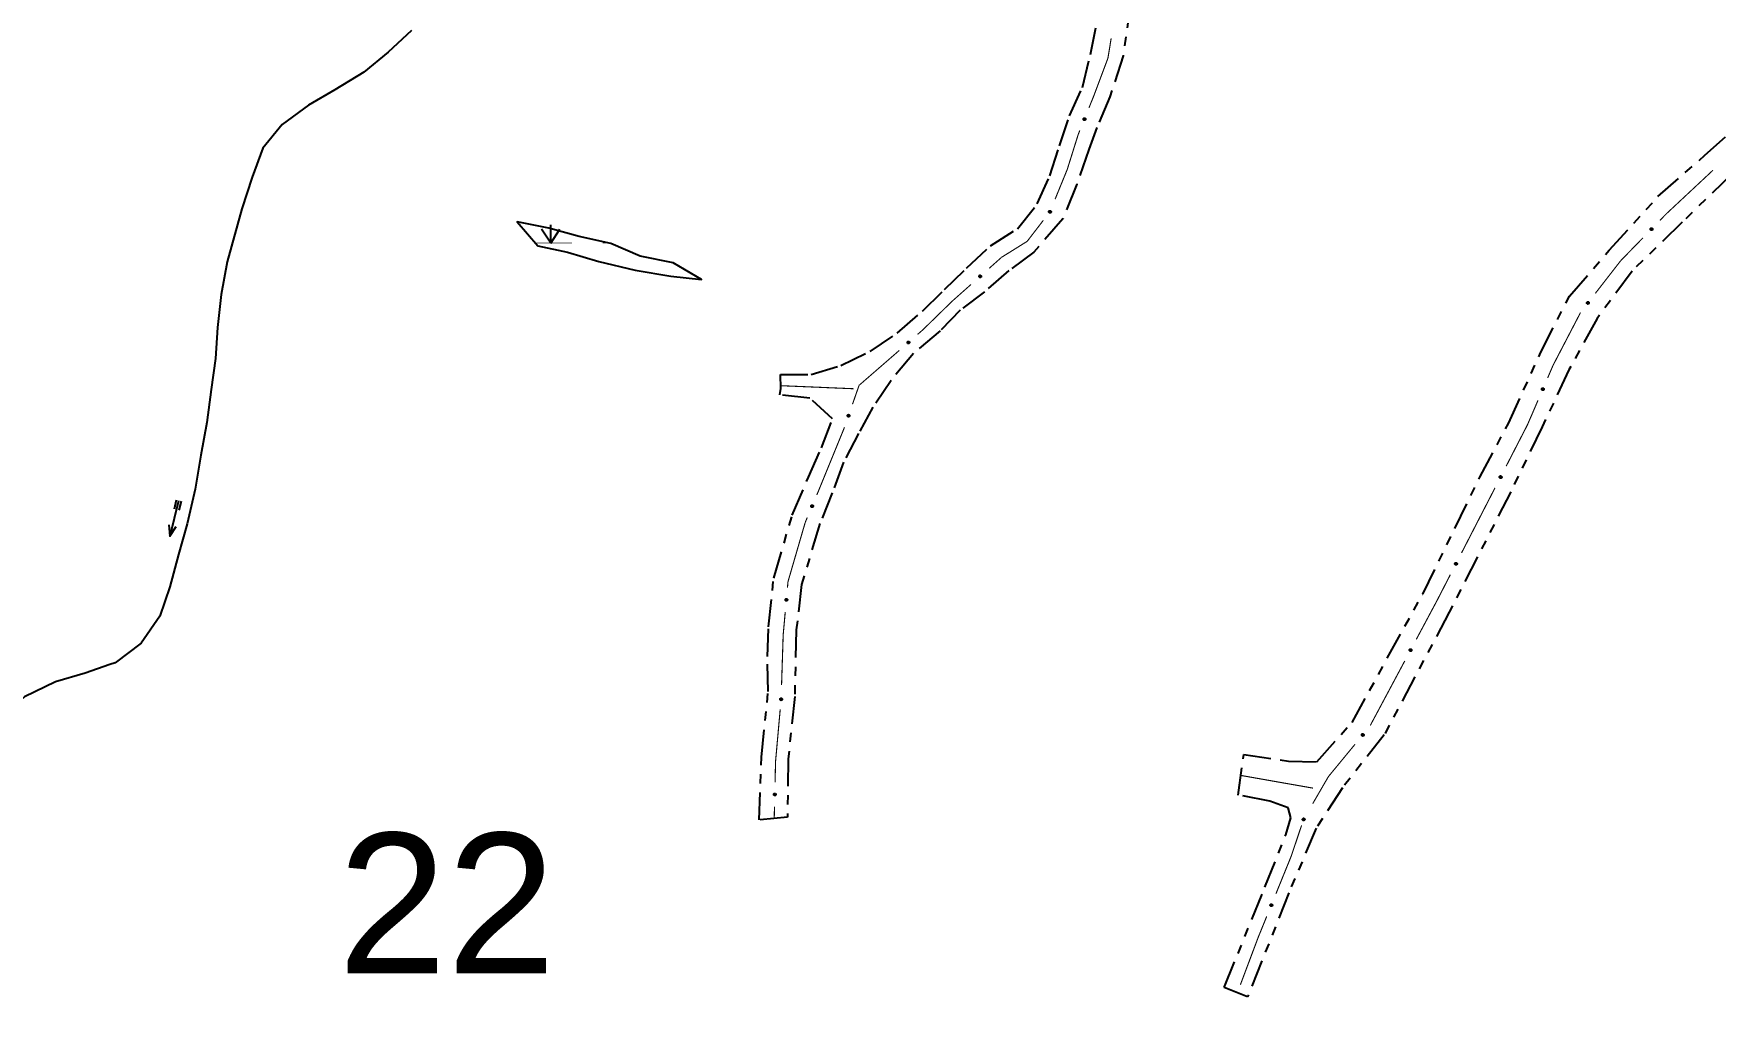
# Model space of a CAD drawing. Extents: x 200604 to 201918, y 4843538 to 4845237.
# Drawn here: x 201146.7 to 201422.5, y 4843926.8 to 4844087.3 of the extents above; entities that cross this region are included whole.
import ezdxf

# ---------------------------------------------------------------- set-up
doc = ezdxf.new("R2010")
doc.units = 0
doc.header["$LTSCALE"] = 1.5
doc.header["$MEASUREMENT"] = 0
doc.linetypes.add('TRACO_00', pattern=[10, -10])
doc.linetypes.add('TRACO_25', pattern=[8, 3, -1, 1, -1, 1, -1])
for name, color, linetype in [('HD-ALAGADO-BREJO', 170, 'CONTINUOUS'), ('HD-CURSO-PERENE', 170, 'CONTINUOUS'), ('HD-TXT-PERENE', 170, 'CONTINUOUS'), ('LM-TXT-LSB', 7, 'CONTINUOUS'), ('SV-EIXO-RUA-N-PAV', 6, 'CONTINUOUS'), ('SV-RUA-NAO-PAV', 7, 'CONTINUOUS')]:
    doc.layers.add(name, color=color, linetype=linetype)
doc.styles.add('SWIS', font='swissko.ttf')

# ---------------------------------------------------------------- blocks, each defined once
blk = doc.blocks.new('COD035', base_point=(201134.84, 4843972.56))
at = {"layer": 'HD-TXT-PERENE'}
for p, q in [((201134.84, 4843972.965731), (201136.34, 4843972.965731)), ((201134.84, 4843972.565731), (201140.84, 4843972.565731)), ((201134.84, 4843972.165731), (201136.34, 4843972.165731))]:
    blk.add_line(p, q, dxfattribs=at)
blk.add_lwpolyline([(201139.04, 4843971.965731), (201140.84, 4843972.565731), (201139.04, 4843973.165731)], dxfattribs=at)
blk = doc.blocks.new('*X6')
at = {"layer": 'HD-ALAGADO-BREJO'}
for points in [[(201231.533062, 4844052.970083), (201230.032772, 4844055.21989)], [(201231.533062, 4844052.970083), (201231.532675, 4844055.970083)], [(201231.533062, 4844052.970083), (201233.032772, 4844055.220277)]]:
    blk.add_lwpolyline(points, dxfattribs=at)
at = {"layer": 'HD-ALAGADO-BREJO', "const_width": 0.13}
for points in [[(201229.033062, 4844052.969761), (201230.033062, 4844052.96989)], [(201230.033062, 4844052.96989), (201235.033062, 4844052.970535)], [(201240.033062, 4844052.97118), (201241.033062, 4844052.971309)], [(201241.033062, 4844052.971309), (201241.118432, 4844052.969881)]]:
    blk.add_lwpolyline(points, dxfattribs=at)

msp = doc.modelspace()

# ---------------------------------------------------------------- linework, layer by layer
at = {"layer": 'HD-ALAGADO-BREJO', "linetype": 'TRACO_00'}
msp.add_polyline3d([(201236.22, 4844054.05, 3.68), (201231.2, 4844055.41, 3.68), (201226.05, 4844056.45, 3.68), (201229.41, 4844052.53, 3.69), (201234.31, 4844051.45, 3.69), (201239.42, 4844049.92, 3.69), (201245.38, 4844048.54, 3.69), (201251.24, 4844047.51, 3.69), (201256.27, 4844046.97, 3.69), (201251.6, 4844049.7, 3.69), (201246.18, 4844050.81, 3.7), (201241.39, 4844052.91, 3.7)], close=True, dxfattribs=at)
at = {"layer": 'HD-CURSO-PERENE', "linetype": 'Continuous'}
for points in [[(201208.68, 4844087.83, 3.53), (201204.9, 4844084.26, 3.25), (201200.87, 4844081.02, 3.05), (201196.12, 4844078.12, 2.89), (201191.82, 4844075.56, 2.81), (201187.51, 4844072.43, 2.7), (201184.32, 4844068.54, 2.68), (201182.55, 4844063.76, 2.67), (201180.9, 4844058.58, 2.62), (201178.48, 4844049.89, 2.49), (201177.47, 4844044.52, 2.49), (201176.9, 4844039.14, 2.47), (201176.54, 4844034.04, 2.47), (201175.85, 4844028.92, 2.46), (201175.15, 4844023.51, 2.41), (201174.15, 4844018.18, 2.41), (201173.2, 4844012.61, 2.39), (201171.9, 4844006.91, 2.39), (201170.51, 4844001.9, 2.39), (201169.07, 4843996.55, 2.37), (201167.45, 4843991.75, 2.37), (201164.39, 4843987.36, 2.38), (201160.12, 4843984.12, 2.38), (201159.23, 4843983.82, 2.38)], [(201159.23, 4843983.82, 2.38), (201155.16, 4843982.42, 2.38), (201150.34, 4843981.01, 2.38), (201145.24, 4843978.52, 2.38), (201141.14, 4843974.86, 2.38), (201136.71, 4843971.41, 2.39), (201132.8, 4843967.98, 2.39), (201129.55, 4843963.71, 2.39), (201126.19, 4843958.62, 2.39), (201123.65, 4843953.53, 2.34), (201121.08, 4843949.07, 2.37), (201116.64, 4843946.31, 2.37), (201112.34, 4843942.54, 2.37), (201108.76, 4843938.76, 2.37), (201104.38, 4843935.28, 2.35), (201099.56, 4843932.39, 2.35), (201094.74, 4843929.81, 2.33), (201090.09, 4843927.49, 2.33), (201084.04, 4843926.78, 2.34), (201079.03, 4843926.78, 2.35), (201073.37, 4843927.84, 2.32), (201067.73, 4843928.48, 2.31), (201062.36, 4843929.32, 2.32), (201054.41, 4843927.91, 2.38)]]:
    msp.add_polyline3d(points, dxfattribs=at)
at = {"layer": 'SV-EIXO-RUA-N-PAV', "const_width": 0.18}
for points in [[(201323.451614, 4844086.530013), (201322.965876, 4844083.569598)], [(201322.92, 4844083.29), (201320.914682, 4844077.936596)], [(201322.965876, 4844083.569598), (201322.92, 4844083.29)], [(201320.65, 4844077.23), (201319.810494, 4844075.147379)], [(201320.914682, 4844077.936596), (201320.65, 4844077.23)], [(201318.05, 4844070.78), (201316.466305, 4844065.731426)], [(201318.31502, 4844071.437452), (201318.05, 4844070.78)], [(201316.466305, 4844065.731426), (201316.24, 4844065.01)], [(201316.24, 4844065.01), (201314.252569, 4844060.157297)], [(201422.170495, 4844064.92455), (201414.862519, 4844058.098607)], [(201414.5, 4844057.76), (201413.451376, 4844056.681936)], [(201414.862519, 4844058.098607), (201414.5, 4844057.76)], [(201312.326355, 4844056.691841), (201309.886882, 4844053.52183)], [(201309.67, 4844053.24), (201305.727878, 4844050.784406)], [(201309.886882, 4844053.52183), (201309.67, 4844053.24)], [(201410.66237, 4844053.814629), (201407.176113, 4844050.230496)], [(201305.48, 4844050.63), (201303.455904, 4844048.831082)], [(201305.727878, 4844050.784406), (201305.48, 4844050.63)], [(201407.02, 4844050.07), (201402.861631, 4844044.719903)], [(201407.176113, 4844050.230496), (201407.02, 4844050.07)], [(201300.466063, 4844046.173856), (201297.476222, 4844043.51663)], [(201297.39, 4844043.44), (201293.177349, 4844039.331151)], [(201297.476222, 4844043.51663), (201297.39, 4844043.44)], [(201400.420079, 4844041.553242), (201396.267327, 4844033.568591)], [(201292.52, 4844038.69), (201291.705099, 4844037.978579)], [(201293.177349, 4844039.331151), (201292.52, 4844038.69)], [(201288.11, 4844034.84), (201282.652655, 4844030.101205)], [(201288.691831, 4844035.347948), (201288.11, 4844034.84)], [(201395.93, 4844032.92), (201395.033384, 4844030.835741)], [(201396.267327, 4844033.568591), (201395.93, 4844032.92)], [(201269.25, 4844029.57), (201281.239481, 4844029.067672)], [(201282.11, 4844029.63), (201281.028145, 4844026.53216)], [(201282.652655, 4844030.101205), (201282.11, 4844029.63)], [(201393.4527, 4844027.161311), (201391.872015, 4844023.486881)], [(201279.62, 4844022.5), (201275.556882, 4844012.570088)], [(201279.709339, 4844022.755819), (201279.62, 4844022.5)], [(201391.74, 4844023.18), (201388.232725, 4844016.363441)], [(201391.872015, 4844023.486881), (201391.74, 4844023.18)], [(201386.402666, 4844012.806633), (201380.912489, 4844002.136208)], [(201275.43, 4844012.26), (201275.17169, 4844011.647265)], [(201275.556882, 4844012.570088), (201275.43, 4844012.26)], [(201273.28, 4844007.16), (201270.450812, 4843997.432793)], [(201273.617847, 4844007.961404), (201273.28, 4844007.16)], [(201270.45, 4843997.43), (201270.360036, 4843996.436976)], [(201270.450812, 4843997.432793), (201270.45, 4843997.43)], [(201379.08243, 4843998.5794), (201377.252371, 4843995.022592)], [(201376.86, 4843994.26), (201373.494105, 4843987.960442)], [(201377.252371, 4843995.022592), (201376.86, 4843994.26)], [(201269.999128, 4843992.453291), (201269.728448, 4843989.465527)], [(201269.66, 4843988.71), (201269.395291, 4843980.472873)], [(201269.728448, 4843989.465527), (201269.66, 4843988.71)], [(201371.609079, 4843984.432457), (201365.954003, 4843973.848502)], [(201269.172707, 4843976.480647), (201268.461113, 4843968.512357)], [(201268.461113, 4843968.512357), (201268.41, 4843967.94)], [(201363.437501, 4843970.743082), (201359.624044, 4843966.110853)], [(201268.41, 4843967.94), (201268.329512, 4843964.515581)], [(201359.624044, 4843966.110853), (201359.08, 4843965.45)], [(201344.74, 4843965.64), (201356.557947, 4843963.557661)], [(201359.08, 4843965.45), (201356.499914, 4843960.999827)], [(201268.23552, 4843960.516685), (201268.212023, 4843959.516962)], [(201268.212023, 4843959.516962), (201268.19, 4843958.58)], [(201354.681546, 4843957.454298), (201353.086339, 4843952.715594)], [(201352.97, 4843952.37), (201350.470014, 4843946.223625)], [(201353.086339, 4843952.715594), (201352.97, 4843952.37)], [(201348.962942, 4843942.518394), (201347.832639, 4843939.739471)], [(201347.54, 4843939.02), (201344.649807, 4843931.321344)], [(201347.832639, 4843939.739471), (201347.54, 4843939.02)]]:
    msp.add_lwpolyline(points, dxfattribs=at)
at = {"layer": 'SV-EIXO-RUA-N-PAV'}
for points in [[(201319.218572, 4844073.384521), (201319.238354, 4844073.339792), (201319.246208, 4844073.297304), (201319.24256, 4844073.259981), (201319.230736, 4844073.227841), (201319.214937, 4844073.196322), (201319.191997, 4844073.168059), (201319.159587, 4844073.14233), (201319.114857, 4844073.122172), (201319.070803, 4844073.116986), (201319.034021, 4844073.118605), (201318.999797, 4844073.129004), (201318.969436, 4844073.144866), (201318.940866, 4844073.169666), (201318.915113, 4844073.202764), (201318.895931, 4844073.248233), (201318.888516, 4844073.28994), (201318.892993, 4844073.325947), (201318.903665, 4844073.360287), (201318.920181, 4844073.392272), (201318.94286, 4844073.419886), (201318.976231, 4844073.445755), (201319.02136, 4844073.464093), (201319.062873, 4844073.471963), (201319.098934, 4844073.467993), (201319.132505, 4844073.456725), (201319.164311, 4844073.441262), (201319.193682, 4844073.419385), (201319.218572, 4844073.384521)], [(201313.584865, 4844058.146733), (201313.591868, 4844058.098328), (201313.587988, 4844058.055295), (201313.574422, 4844058.020334), (201313.554378, 4844057.992567), (201313.530673, 4844057.966468), (201313.500968, 4844057.945429), (201313.462826, 4844057.92938), (201313.414319, 4844057.922015), (201313.370497, 4844057.928887), (201313.335511, 4844057.940353), (201313.305353, 4844057.959586), (201313.280385, 4844057.983039), (201313.259551, 4844058.014618), (201313.243665, 4844058.05343), (201313.237439, 4844058.102385), (201313.241532, 4844058.144547), (201313.255542, 4844058.178018), (201313.275069, 4844058.208215), (201313.29959, 4844058.234569), (201313.328868, 4844058.255053), (201313.367974, 4844058.270978), (201313.416374, 4844058.276483), (201313.458473, 4844058.272881), (201313.492132, 4844058.259344), (201313.521427, 4844058.23945), (201313.547893, 4844058.215992), (201313.570285, 4844058.187012), (201313.584865, 4844058.146733)], [(201412.235963, 4844055.274522), (201412.237333, 4844055.225633), (201412.228513, 4844055.183335), (201412.211002, 4844055.150174), (201412.187888, 4844055.124905), (201412.16133, 4844055.101717), (201412.129395, 4844055.084246), (201412.089656, 4844055.072706), (201412.040623, 4844055.070988), (201411.997887, 4844055.082871), (201411.964457, 4844055.098298), (201411.93672, 4844055.120883), (201411.914626, 4844055.147061), (201411.897576, 4844055.180833), (201411.886275, 4844055.221219), (201411.88574, 4844055.270565), (201411.894671, 4844055.311974), (201411.91245, 4844055.343604), (201411.935332, 4844055.371345), (201411.96273, 4844055.394694), (201411.994177, 4844055.411663), (201412.034859, 4844055.422968), (201412.083571, 4844055.42285), (201412.124973, 4844055.414414), (201412.156845, 4844055.397084), (201412.183649, 4844055.373941), (201412.20723, 4844055.347586), (201412.226129, 4844055.316216), (201412.235963, 4844055.274522)], [(201302.141506, 4844047.515636), (201302.139323, 4844047.466776), (201302.127455, 4844047.42523), (201302.107583, 4844047.393428), (201302.082695, 4844047.369904), (201302.054523, 4844047.348705), (201302.021404, 4844047.333599), (201301.980932, 4844047.324976), (201301.931903, 4844047.326822), (201301.890143, 4844047.341777), (201301.857922, 4844047.359591), (201301.831898, 4844047.384131), (201301.811763, 4844047.411844), (201301.79721, 4844047.446764), (201301.788871, 4844047.487864), (201301.791921, 4844047.537119), (201301.803835, 4844047.57777), (201301.823864, 4844047.608026), (201301.8487, 4844047.634032), (201301.877721, 4844047.655329), (201301.910316, 4844047.66997), (201301.951713, 4844047.678292), (201302.000287, 4844047.674637), (201302.040967, 4844047.663217), (201302.071496, 4844047.643618), (201302.096549, 4844047.618591), (201302.118155, 4844047.590593), (201302.134726, 4844047.557933), (201302.141506, 4844047.515636)], [(201401.809357, 4844043.186685), (201401.816126, 4844043.138247), (201401.812039, 4844043.095233), (201401.798304, 4844043.060339), (201401.778127, 4844043.032668), (201401.754296, 4844043.006684), (201401.72449, 4844042.985788), (201401.686271, 4844042.969924), (201401.637729, 4844042.962792), (201401.593941, 4844042.969875), (201401.55901, 4844042.98151), (201401.528945, 4844043.000888), (201401.504091, 4844043.024462), (201401.483409, 4844043.05614), (201401.46771, 4844043.095028), (201401.461721, 4844043.144013), (201401.466017, 4844043.186155), (201401.480188, 4844043.219558), (201401.499861, 4844043.24966), (201401.524508, 4844043.275895), (201401.553884, 4844043.296239), (201401.593067, 4844043.311975), (201401.641493, 4844043.317246), (201401.683574, 4844043.313441), (201401.717167, 4844043.299743), (201401.746366, 4844043.279707), (201401.772718, 4844043.256122), (201401.794971, 4844043.227035), (201401.809357, 4844043.186685)], [(201290.379098, 4844036.67483), (201290.376481, 4844036.625992), (201290.364246, 4844036.584553), (201290.344093, 4844036.552928), (201290.318997, 4844036.529625), (201290.290638, 4844036.508677), (201290.257387, 4844036.493865), (201290.21684, 4844036.4856), (201290.16783, 4844036.487881), (201290.126203, 4844036.503205), (201290.094141, 4844036.521304), (201290.068336, 4844036.546073), (201290.048448, 4844036.573964), (201290.034204, 4844036.609012), (201290.02623, 4844036.650184), (201290.029716, 4844036.69941), (201290.04199, 4844036.739954), (201290.062286, 4844036.770031), (201290.087351, 4844036.795816), (201290.11656, 4844036.816856), (201290.149284, 4844036.831207), (201290.190752, 4844036.839161), (201290.239293, 4844036.835077), (201290.27987, 4844036.823297), (201290.310224, 4844036.803428), (201290.335054, 4844036.77818), (201290.356411, 4844036.749991), (201290.372692, 4844036.717186), (201290.379098, 4844036.67483)], [(201394.400941, 4844029.087012), (201394.419685, 4844029.041838), (201394.426557, 4844028.99918), (201394.422049, 4844028.961951), (201394.409486, 4844028.930092), (201394.392964, 4844028.898947), (201394.369377, 4844028.871221), (201394.336383, 4844028.846246), (201394.291199, 4844028.827125), (201394.247038, 4844028.822958), (201394.210303, 4844028.825425), (201394.176328, 4844028.836611), (201394.14634, 4844028.853169), (201394.11835, 4844028.878622), (201394.093368, 4844028.912306), (201394.075241, 4844028.958205), (201394.06879, 4844029.000072), (201394.074096, 4844029.035966), (201394.085559, 4844029.070051), (201394.102808, 4844029.101646), (201394.126118, 4844029.128729), (201394.160078, 4844029.153821), (201394.205617, 4844029.171113), (201394.247301, 4844029.178023), (201394.28326, 4844029.173222), (201394.316563, 4844029.161182), (201394.348003, 4844029.14499), (201394.376861, 4844029.122441), (201394.400941, 4844029.087012)], [(201280.520039, 4844024.743342), (201280.541909, 4844024.699596), (201280.551759, 4844024.657526), (201280.549876, 4844024.620072), (201280.539581, 4844024.58741), (201280.525286, 4844024.555181), (201280.503704, 4844024.525868), (201280.472545, 4844024.498639), (201280.428815, 4844024.476392), (201280.385055, 4844024.469134), (201280.348238, 4844024.469017), (201280.313561, 4844024.47779), (201280.282485, 4844024.492202), (201280.252777, 4844024.515626), (201280.225492, 4844024.547473), (201280.204186, 4844024.591986), (201280.194812, 4844024.633297), (201280.197586, 4844024.669475), (201280.206626, 4844024.704281), (201280.221615, 4844024.737009), (201280.242966, 4844024.765662), (201280.27508, 4844024.793076), (201280.319293, 4844024.813522), (201280.360389, 4844024.823342), (201280.396597, 4844024.821078), (201280.430663, 4844024.811406), (201280.463162, 4844024.797461), (201280.493532, 4844024.776993), (201280.520039, 4844024.743342)], [(201387.481315, 4844014.662434), (201387.496903, 4844014.616076), (201387.50082, 4844014.573047), (201387.493757, 4844014.536217), (201387.47903, 4844014.505299), (201387.460401, 4844014.475366), (201387.434961, 4844014.449331), (201387.400324, 4844014.426689), (201387.353931, 4844014.410726), (201387.309587, 4844014.40961), (201387.273109, 4844014.414602), (201387.239986, 4844014.428102), (201387.21121, 4844014.446687), (201387.18504, 4844014.474007), (201387.162438, 4844014.509332), (201387.147515, 4844014.556371), (201387.143964, 4844014.598583), (201387.151731, 4844014.634026), (201387.165514, 4844014.667241), (201387.184899, 4844014.697572), (201387.210019, 4844014.722985), (201387.245627, 4844014.745679), (201387.292249, 4844014.759792), (201387.33431, 4844014.763814), (201387.369853, 4844014.756547), (201387.402247, 4844014.742241), (201387.432498, 4844014.723922), (201387.459734, 4844014.699438), (201387.481315, 4844014.662434)], [(201274.552018, 4844009.893969), (201274.571091, 4844009.848933), (201274.578274, 4844009.806326), (201274.574037, 4844009.769066), (201274.561708, 4844009.737116), (201274.545413, 4844009.705851), (201274.522029, 4844009.677954), (201274.489218, 4844009.652739), (201274.444175, 4844009.633289), (201274.400045, 4844009.628799), (201274.363293, 4844009.630999), (201274.329238, 4844009.641937), (201274.29913, 4844009.658276), (201274.270955, 4844009.683524), (201274.245728, 4844009.717024), (201274.227266, 4844009.76279), (201274.22051, 4844009.804609), (201274.225555, 4844009.840541), (201274.236768, 4844009.874709), (201274.253787, 4844009.906429), (201274.276898, 4844009.933681), (201274.310674, 4844009.95902), (201274.356086, 4844009.976643), (201274.397718, 4844009.983858), (201274.433712, 4844009.979319), (201274.467102, 4844009.967522), (201274.498659, 4844009.95156), (201274.527681, 4844009.929221), (201274.552018, 4844009.893969)], [(201380.161079, 4844000.435202), (201380.176667, 4844000.388844), (201380.180584, 4844000.345814), (201380.173522, 4844000.308985), (201380.158795, 4844000.278067), (201380.140165, 4844000.248133), (201380.114725, 4844000.222098), (201380.080089, 4844000.199456), (201380.033695, 4844000.183493), (201379.989351, 4844000.182377), (201379.952874, 4844000.18737), (201379.91975, 4844000.20087), (201379.890975, 4844000.219454), (201379.864804, 4844000.246775), (201379.842202, 4844000.2821), (201379.827279, 4844000.329139), (201379.823728, 4844000.37135), (201379.831495, 4844000.406794), (201379.845278, 4844000.440008), (201379.864663, 4844000.47034), (201379.889783, 4844000.495753), (201379.925391, 4844000.518446), (201379.972014, 4844000.532559), (201380.014074, 4844000.536581), (201380.049618, 4844000.529315), (201380.082012, 4844000.515009), (201380.112262, 4844000.496689), (201380.139498, 4844000.472206), (201380.161079, 4844000.435202)], [(201270.302177, 4843994.578295), (201270.334029, 4843994.54118), (201270.353813, 4843994.502768), (201270.361094, 4843994.465981), (201270.359051, 4843994.431796), (201270.353022, 4843994.397059), (201270.339217, 4843994.363377), (201270.315614, 4843994.329388), (201270.278607, 4843994.297176), (201270.237925, 4843994.279494), (201270.202242, 4843994.270427), (201270.166473, 4843994.270504), (201270.132825, 4843994.276926), (201270.098313, 4843994.292424), (201270.064102, 4843994.316679), (201270.032611, 4843994.354675), (201270.013473, 4843994.392466), (201270.007365, 4843994.428233), (201270.007671, 4843994.464192), (201270.014251, 4843994.499583), (201270.027993, 4843994.532568), (201270.052477, 4843994.566969), (201270.090391, 4843994.597553), (201270.127865, 4843994.617071), (201270.163537, 4843994.62368), (201270.198932, 4843994.622582), (201270.233847, 4843994.616958), (201270.268283, 4843994.604491), (201270.302177, 4843994.578295)], [(201372.716393, 4843986.271299), (201372.73126, 4843986.224705), (201372.734509, 4843986.18162), (201372.726876, 4843986.144904), (201372.711671, 4843986.114219), (201372.692579, 4843986.084578), (201372.666738, 4843986.05894), (201372.631754, 4843986.036838), (201372.585119, 4843986.021597), (201372.540763, 4843986.02117), (201372.504367, 4843986.026727), (201372.471457, 4843986.04074), (201372.442973, 4843986.059769), (201372.41723, 4843986.087492), (201372.395178, 4843986.123163), (201372.380988, 4843986.170428), (201372.378092, 4843986.212689), (201372.386408, 4843986.248008), (201372.400704, 4843986.281005), (201372.420558, 4843986.311032), (201372.446069, 4843986.336052), (201372.482025, 4843986.35819), (201372.528861, 4843986.371578), (201372.570979, 4843986.374948), (201372.606405, 4843986.36713), (201372.638573, 4843986.352323), (201372.668535, 4843986.333537), (201372.695388, 4843986.308633), (201372.716393, 4843986.271299)], [(201269.442424, 4843978.263319), (201269.474323, 4843978.226245), (201269.494157, 4843978.187859), (201269.501485, 4843978.151081), (201269.499486, 4843978.116893), (201269.493502, 4843978.082148), (201269.47974, 4843978.048449), (201269.45618, 4843978.014429), (201269.419214, 4843977.98217), (201269.378556, 4843977.964436), (201269.342884, 4843977.955323), (201269.307115, 4843977.955354), (201269.273459, 4843977.961733), (201269.238926, 4843977.977186), (201269.204684, 4843978.001398), (201269.173146, 4843978.039354), (201269.153959, 4843978.07712), (201269.147805, 4843978.112879), (201269.148065, 4843978.148839), (201269.154599, 4843978.184238), (201269.168299, 4843978.21724), (201269.192739, 4843978.251673), (201269.230614, 4843978.282305), (201269.268063, 4843978.301872), (201269.303726, 4843978.308526), (201269.339122, 4843978.307473), (201269.374045, 4843978.301895), (201269.408496, 4843978.289471), (201269.442424, 4843978.263319)], [(201364.88496, 4843972.328121), (201364.890368, 4843972.279512), (201364.885077, 4843972.23663), (201364.87037, 4843972.202134), (201364.849424, 4843972.17504), (201364.824875, 4843972.149734), (201364.794494, 4843972.129682), (201364.755846, 4843972.114896), (201364.707123, 4843972.109128), (201364.66355, 4843972.117435), (201364.628959, 4843972.130045), (201364.599449, 4843972.150259), (201364.575266, 4843972.17452), (201364.555481, 4843972.206766), (201364.540878, 4843972.246079), (201364.536264, 4843972.295212), (201364.54174, 4843972.337217), (201364.556842, 4843972.370209), (201364.577351, 4843972.399748), (201364.602724, 4843972.425282), (201364.63266, 4843972.444794), (201364.672268, 4843972.459425), (201364.720823, 4843972.463337), (201364.76278, 4843972.458353), (201364.795976, 4843972.443719), (201364.824602, 4843972.422872), (201364.850283, 4843972.398558), (201364.871711, 4843972.368858), (201364.88496, 4843972.328121)], [(201268.395942, 4843962.657187), (201268.430202, 4843962.622283), (201268.452508, 4843962.585278), (201268.46223, 4843962.54906), (201268.462475, 4843962.514815), (201268.45878, 4843962.479752), (201268.447256, 4843962.445223), (201268.425976, 4843962.409733), (201268.391203, 4843962.375121), (201268.351794, 4843962.354761), (201268.316795, 4843962.343331), (201268.281101, 4843962.341019), (201268.2471, 4843962.345179), (201268.211629, 4843962.358336), (201268.175874, 4843962.380252), (201268.141916, 4843962.41606), (201268.120296, 4843962.452488), (201268.111813, 4843962.487767), (201268.109716, 4843962.523666), (201268.113917, 4843962.559417), (201268.125425, 4843962.593246), (201268.147556, 4843962.629206), (201268.183343, 4843962.662254), (201268.219429, 4843962.684233), (201268.25458, 4843962.693209), (201268.289969, 4843962.694478), (201268.325182, 4843962.6912), (201268.360373, 4843962.68106), (201268.395942, 4843962.657187)], [(201355.160168, 4843958.531052), (201355.182529, 4843958.487554), (201355.192853, 4843958.445598), (201355.191391, 4843958.408126), (201355.181466, 4843958.37535), (201355.167534, 4843958.342962), (201355.146285, 4843958.313407), (201355.115434, 4843958.285829), (201355.071957, 4843958.263091), (201355.028282, 4843958.25534), (201354.991468, 4843958.254807), (201354.956695, 4843958.26319), (201354.925459, 4843958.27725), (201354.895489, 4843958.300338), (201354.867846, 4843958.331876), (201354.84604, 4843958.376146), (201354.836202, 4843958.417348), (201354.838567, 4843958.453556), (201354.847215, 4843958.488461), (201354.861834, 4843958.521356), (201354.88286, 4843958.550247), (201354.914664, 4843958.578022), (201354.958644, 4843958.598965), (201354.999626, 4843958.609248), (201355.035857, 4843958.607391), (201355.07003, 4843958.598104), (201355.102684, 4843958.584526), (201355.133283, 4843958.564402), (201355.160168, 4843958.531052)], [(201349.872581, 4843944.462627), (201349.892222, 4843944.417836), (201349.899944, 4843944.375324), (201349.896179, 4843944.338013), (201349.884255, 4843944.30591), (201349.868357, 4843944.274441), (201349.845328, 4843944.246249), (201349.812838, 4843944.220622), (201349.768045, 4843944.200604), (201349.723976, 4843944.195555), (201349.687199, 4843944.19729), (201349.653008, 4843944.207796), (201349.622696, 4843944.223752), (201349.594204, 4843944.248641), (201349.568554, 4843944.28182), (201349.549515, 4843944.327349), (201349.54223, 4843944.369079), (201349.54682, 4843944.405072), (201349.5576, 4843944.439378), (201349.574215, 4843944.471311), (201349.59698, 4843944.498854), (201349.630433, 4843944.524619), (201349.675618, 4843944.542815), (201349.717156, 4843944.550556), (201349.753204, 4843944.546473), (201349.78674, 4843944.5351), (201349.818497, 4843944.519538), (201349.847799, 4843944.497569), (201349.872581, 4843944.462627)]]:
    msp.add_lwpolyline(points, close=True, dxfattribs=at)
for points in [[(201318.920181, 4844073.392272), (201318.888516, 4844073.28994)], [(201318.930487, 4844073.401816), (201318.894168, 4844073.27522)], [(201318.94286, 4844073.419886), (201318.895931, 4844073.248233)], [(201318.959693, 4844073.426823), (201318.907991, 4844073.232868)], [(201318.976231, 4844073.445755), (201318.915113, 4844073.202764)], [(201318.998779, 4844073.450791), (201318.928653, 4844073.18923)], [(201319.02136, 4844073.464093), (201318.940866, 4844073.169666)], [(201319.040376, 4844073.46639), (201318.955946, 4844073.162045)], [(201319.062873, 4844073.471963), (201318.969436, 4844073.144866)], [(201319.078892, 4844073.467047), (201318.98528, 4844073.139922)], [(201319.098934, 4844073.467993), (201318.999797, 4844073.129004)], [(201319.114348, 4844073.460111), (201319.015143, 4844073.126413)], [(201319.132505, 4844073.456725), (201319.034021, 4844073.118605)], [(201319.148008, 4844073.445071), (201319.055926, 4844073.121743)], [(201319.164311, 4844073.441262), (201319.070803, 4844073.116986)], [(201319.177097, 4844073.425989), (201319.094952, 4844073.123666)], [(201319.193682, 4844073.419385), (201319.114857, 4844073.122172)], [(201319.204145, 4844073.401846), (201319.136795, 4844073.136223)], [(201319.218572, 4844073.384521), (201319.159587, 4844073.14233)], [(201319.228357, 4844073.359719), (201319.178166, 4844073.162211)], [(201319.238354, 4844073.339792), (201319.191997, 4844073.168059)], [(201319.242936, 4844073.315591), (201319.205861, 4844073.19077)], [(201319.246208, 4844073.297304), (201319.214937, 4844073.196322)], [(201313.328868, 4844058.255053), (201313.237439, 4844058.102385)], [(201313.29959, 4844058.234569), (201313.241532, 4844058.144547)], [(201313.312086, 4844058.240984), (201313.243011, 4844058.128849)], [(201313.367974, 4844058.270978), (201313.243665, 4844058.05343)], [(201313.346948, 4844058.2572), (201313.244915, 4844058.084339)], [(201313.391045, 4844058.269754), (201313.253059, 4844058.036749)], [(201313.416374, 4844058.276483), (201313.259551, 4844058.014618)], [(201313.435306, 4844058.273573), (201313.272021, 4844058.003217)], [(201313.458473, 4844058.272881), (201313.280385, 4844057.983039)], [(201313.472576, 4844058.263831), (201313.294312, 4844057.97401)], [(201313.492132, 4844058.259344), (201313.305353, 4844057.959586)], [(201313.504853, 4844058.247602), (201313.319433, 4844057.952957)], [(201313.521427, 4844058.23945), (201313.335511, 4844057.940353)], [(201313.533219, 4844058.224051), (201313.357451, 4844057.937475)], [(201313.547893, 4844058.215992), (201313.370497, 4844057.928887)], [(201313.556092, 4844058.19784), (201313.395553, 4844057.928815)], [(201313.570285, 4844058.187012), (201313.414319, 4844057.922015)], [(201313.575637, 4844058.167303), (201313.439231, 4844057.929638)], [(201313.584865, 4844058.146733), (201313.462826, 4844057.92938)], [(201313.587608, 4844058.120211), (201313.486074, 4844057.943522)], [(201313.591868, 4844058.098328), (201313.500968, 4844057.945429)], [(201313.589762, 4844058.073787), (201313.520438, 4844057.963566)], [(201313.587988, 4844058.055295), (201313.530673, 4844057.966468)], [(201411.994177, 4844055.411663), (201411.88574, 4844055.270565)], [(201412.034859, 4844055.422968), (201411.886275, 4844055.221219)], [(201412.012384, 4844055.411709), (201411.891084, 4844055.251777)], [(201412.057635, 4844055.41909), (201411.893681, 4844055.203565)], [(201411.975883, 4844055.399624), (201411.894328, 4844055.29621)], [(201411.96273, 4844055.394694), (201411.894671, 4844055.311974)], [(201412.083571, 4844055.42285), (201411.897576, 4844055.180833)], [(201412.102041, 4844055.417775), (201411.908647, 4844055.168069)], [(201412.124973, 4844055.414414), (201411.914626, 4844055.147061)], [(201412.137938, 4844055.403797), (201411.927418, 4844055.136485)], [(201412.156845, 4844055.397084), (201411.93672, 4844055.120883)], [(201412.168126, 4844055.383951), (201411.949942, 4844055.112673)], [(201412.183649, 4844055.373941), (201411.964457, 4844055.098298)], [(201412.193584, 4844055.357285), (201411.985919, 4844055.092907)], [(201412.20723, 4844055.347586), (201411.997887, 4844055.082871)], [(201412.21328, 4844055.328609), (201412.022767, 4844055.079908)], [(201412.226129, 4844055.316216), (201412.040623, 4844055.070988)], [(201412.22917, 4844055.29602), (201412.066248, 4844055.075685)], [(201412.235963, 4844055.274522), (201412.089656, 4844055.072706)], [(201412.235627, 4844055.247862), (201412.11438, 4844055.084071)], [(201412.237333, 4844055.225633), (201412.129395, 4844055.084246)], [(201412.232409, 4844055.201499), (201412.150828, 4844055.100015)], [(201412.228513, 4844055.183335), (201412.16133, 4844055.101717)], [(201301.951713, 4844047.678292), (201301.788871, 4844047.487864)], [(201301.910316, 4844047.66997), (201301.791921, 4844047.537119)], [(201301.974146, 4844047.67277), (201301.794976, 4844047.469719)], [(201301.928479, 4844047.668694), (201301.795886, 4844047.517992)], [(201302.000287, 4844047.674637), (201301.79721, 4844047.446764)], [(201301.891197, 4844047.659292), (201301.802348, 4844047.562072)], [(201301.877721, 4844047.655329), (201301.803835, 4844047.57777)], [(201302.01834, 4844047.668234), (201301.807325, 4844047.43323)], [(201302.040967, 4844047.663217), (201301.811763, 4844047.411844)], [(201302.053127, 4844047.651687), (201301.823753, 4844047.400367)], [(201302.071496, 4844047.643618), (201301.831898, 4844047.384131)], [(201302.081794, 4844047.629701), (201301.844488, 4844047.374982)], [(201302.096549, 4844047.618591), (201301.857922, 4844047.359591)], [(201302.105249, 4844047.601257), (201301.878935, 4844047.352656)], [(201302.118155, 4844047.590593), (201301.890143, 4844047.341777)], [(201302.122811, 4844047.571226), (201301.914742, 4844047.337015)], [(201302.134726, 4844047.557933), (201301.931903, 4844047.326822)], [(201302.136293, 4844047.53757), (201301.957802, 4844047.329646)], [(201302.141506, 4844047.515636), (201301.980932, 4844047.324976)], [(201302.139236, 4844047.48907), (201302.006416, 4844047.334515)], [(201302.139323, 4844047.466776), (201302.021404, 4844047.333599)], [(201302.13266, 4844047.443064), (201302.043925, 4844047.347771)], [(201302.127455, 4844047.42523), (201302.054523, 4844047.348705)], [(201401.553884, 4844043.296239), (201401.461721, 4844043.144013)], [(201401.524508, 4844043.275895), (201401.466017, 4844043.186155)], [(201401.537035, 4844043.28225), (201401.46742, 4844043.17045)], [(201401.593067, 4844043.311975), (201401.46771, 4844043.095028)], [(201401.571975, 4844043.298299), (201401.46911, 4844043.125931)], [(201401.616132, 4844043.31064), (201401.477024, 4844043.078302)], [(201401.641493, 4844043.317246), (201401.483409, 4844043.05614)], [(201401.660411, 4844043.314245), (201401.495824, 4844043.044679)], [(201401.683574, 4844043.313441), (201401.504091, 4844043.024462)], [(201401.697633, 4844043.304324), (201401.517974, 4844043.015365)], [(201401.717167, 4844043.299743), (201401.528945, 4844043.000888)], [(201401.729832, 4844043.287939), (201401.542993, 4844042.994191)], [(201401.746366, 4844043.279707), (201401.55901, 4844042.98151)], [(201401.758083, 4844043.264252), (201401.580936, 4844042.978526)], [(201401.772718, 4844043.256122), (201401.593941, 4844042.969875)], [(201401.78083, 4844043.23793), (201401.618996, 4844042.969682)], [(201401.794971, 4844043.227035), (201401.637729, 4844042.962792)], [(201401.800228, 4844043.2073), (201401.662678, 4844042.970295)], [(201401.809357, 4844043.186685), (201401.686271, 4844042.969924)], [(201401.811972, 4844043.160151), (201401.709586, 4844042.983953)], [(201401.816126, 4844043.138247), (201401.72449, 4844042.985788)], [(201401.813902, 4844043.113717), (201401.744047, 4844043.003831)], [(201401.812039, 4844043.095233), (201401.754296, 4844043.006684)], [(201290.190752, 4844036.839161), (201290.02623, 4844036.650184)], [(201290.149284, 4844036.831207), (201290.029716, 4844036.69941)], [(201290.213136, 4844036.833441), (201290.032174, 4844036.631986)], [(201290.167435, 4844036.82977), (201290.033512, 4844036.680249)], [(201290.239293, 4844036.835077), (201290.034204, 4844036.609012)], [(201290.130071, 4844036.820699), (201290.040364, 4844036.72427)], [(201290.11656, 4844036.816856), (201290.04199, 4844036.739954)], [(201290.257288, 4844036.828514), (201290.044199, 4844036.595389)], [(201290.27987, 4844036.823297), (201290.048448, 4844036.573964)], [(201290.291927, 4844036.811659), (201290.060335, 4844036.562381)], [(201290.310224, 4844036.803428), (201290.068336, 4844036.546073)], [(201290.320399, 4844036.78942), (201290.080845, 4844036.536814)], [(201290.335054, 4844036.77818), (201290.094141, 4844036.521304)], [(201290.3436, 4844036.760769), (201290.115092, 4844036.514183)], [(201290.356411, 4844036.749991), (201290.126203, 4844036.503205)], [(201290.360895, 4844036.730584), (201290.150759, 4844036.498226)], [(201290.372692, 4844036.717186), (201290.16783, 4844036.487881)], [(201290.374079, 4844036.69681), (201290.193753, 4844036.490476)], [(201290.379098, 4844036.67483), (201290.21684, 4844036.4856)], [(201290.376591, 4844036.648286), (201290.242407, 4844036.494914)], [(201290.376481, 4844036.625992), (201290.257387, 4844036.493865)], [(201290.369608, 4844036.602339), (201290.280032, 4844036.507836)], [(201290.364246, 4844036.584553), (201290.290638, 4844036.508677)], [(201394.102808, 4844029.101646), (201394.06879, 4844029.000072)], [(201394.113332, 4844029.11095), (201394.074101, 4844028.985225)], [(201394.126118, 4844029.128729), (201394.075241, 4844028.958205)], [(201394.143107, 4844029.135276), (201394.086943, 4844028.942565)], [(201394.160078, 4844029.153821), (201394.093368, 4844028.912306)], [(201394.182735, 4844029.158335), (201394.106592, 4844028.898462)], [(201394.205617, 4844029.171113), (201394.11835, 4844028.878622)], [(201394.224681, 4844029.17297), (201394.133251, 4844028.870655)], [(201394.247301, 4844029.178023), (201394.14634, 4844028.853169)], [(201394.263203, 4844029.172739), (201394.162066, 4844028.847861)], [(201394.28326, 4844029.173222), (201394.176328, 4844028.836611)], [(201394.298489, 4844029.164986), (201394.19161, 4844028.833666)], [(201394.316563, 4844029.161182), (201394.210303, 4844028.825425)], [(201394.331793, 4844029.149174), (201394.232274, 4844028.828056)], [(201394.348003, 4844029.14499), (201394.247038, 4844028.822958)], [(201394.360433, 4844029.129426), (201394.271335, 4844028.829078)], [(201394.376861, 4844029.122441), (201394.291199, 4844028.827125)], [(201394.386917, 4844029.104664), (201394.313456, 4844028.840667)], [(201394.400941, 4844029.087012), (201394.336383, 4844028.846246)], [(201394.410151, 4844029.06199), (201394.355416, 4844028.865694)], [(201394.419685, 4844029.041838), (201394.369377, 4844028.871221)], [(201394.423707, 4844029.017537), (201394.383763, 4844028.893606)], [(201394.426557, 4844028.99918), (201394.392964, 4844028.898947)], [(201280.221615, 4844024.737009), (201280.194812, 4844024.633297)], [(201280.23146, 4844024.747029), (201280.201153, 4844024.61886)], [(201280.242966, 4844024.765662), (201280.204186, 4844024.591986)], [(201280.259454, 4844024.773386), (201280.216958, 4844024.577207)], [(201280.27508, 4844024.793076), (201280.225492, 4844024.547473)], [(201280.297365, 4844024.79917), (201280.239655, 4844024.534592)], [(201280.319293, 4844024.813522), (201280.252777, 4844024.515626)], [(201280.33818, 4844024.816714), (201280.2682, 4844024.508725)], [(201280.360389, 4844024.823342), (201280.282485, 4844024.492202)], [(201280.376622, 4844024.819187), (201280.298545, 4844024.48801)], [(201280.396597, 4844024.821078), (201280.313561, 4844024.47779)], [(201280.412366, 4844024.813931), (201280.329012, 4844024.475925)], [(201280.430663, 4844024.811406), (201280.348238, 4844024.469017)], [(201280.446698, 4844024.800496), (201280.36997, 4844024.473184)], [(201280.463162, 4844024.797461), (201280.385055, 4844024.469134)], [(201280.476654, 4844024.782808), (201280.408862, 4844024.476946)], [(201280.493532, 4844024.776993), (201280.428815, 4844024.476392)], [(201280.504811, 4844024.759967), (201280.450066, 4844024.491463)], [(201280.520039, 4844024.743342), (201280.472545, 4844024.498639)], [(201280.530984, 4844024.719029), (201280.490165, 4844024.519374)], [(201280.541909, 4844024.699596), (201280.503704, 4844024.525868)], [(201280.547628, 4844024.675638), (201280.516483, 4844024.549207)], [(201280.551759, 4844024.657526), (201280.525286, 4844024.555181)], [(201387.184899, 4844014.697572), (201387.143964, 4844014.598583)], [(201387.210019, 4844014.722985), (201387.147515, 4844014.556371)], [(201387.196038, 4844014.706129), (201387.14824, 4844014.583406)], [(201387.227419, 4844014.728347), (201387.158113, 4844014.539962)], [(201387.245627, 4844014.745679), (201387.162438, 4844014.509332)], [(201387.268542, 4844014.748621), (201387.174677, 4844014.494611)], [(201387.292249, 4844014.759792), (201387.18504, 4844014.474007)], [(201387.311396, 4844014.760331), (201387.199356, 4844014.465033)], [(201387.33431, 4844014.763814), (201387.21121, 4844014.446687)], [(201387.34981, 4844014.757447), (201387.226533, 4844014.440308)], [(201387.369853, 4844014.756547), (201387.239986, 4844014.428102)], [(201387.384478, 4844014.747282), (201387.255029, 4844014.424111)], [(201387.402247, 4844014.742241), (201387.273109, 4844014.414602)], [(201387.416614, 4844014.729213), (201387.29521, 4844014.415714)], [(201387.432498, 4844014.723922), (201387.309587, 4844014.40961)], [(201387.443826, 4844014.707539), (201387.334248, 4844014.414042)], [(201387.459734, 4844014.699438), (201387.353931, 4844014.410726)], [(201387.468541, 4844014.681011), (201387.377067, 4844014.422702)], [(201387.481315, 4844014.662434), (201387.400324, 4844014.426689)], [(201387.48878, 4844014.636838), (201387.420652, 4844014.444778)], [(201387.496903, 4844014.616076), (201387.434961, 4844014.449331)], [(201387.499242, 4844014.591557), (201387.450854, 4844014.470671)], [(201387.50082, 4844014.573047), (201387.460401, 4844014.475366)], [(201274.310674, 4844009.95902), (201274.245728, 4844009.717024)], [(201274.333298, 4844009.963699), (201274.259052, 4844009.703278)], [(201274.356086, 4844009.976643), (201274.270955, 4844009.683524)], [(201274.375136, 4844009.97864), (201274.285913, 4844009.675665)], [(201274.397718, 4844009.983858), (201274.29913, 4844009.658276)], [(201274.413658, 4844009.978689), (201274.314894, 4844009.653082)], [(201274.433712, 4844009.979319), (201274.329238, 4844009.641937)], [(201274.449, 4844009.971194), (201274.344541, 4844009.639103)], [(201274.467102, 4844009.967522), (201274.363293, 4844009.630999)], [(201274.482419, 4844009.955625), (201274.385244, 4844009.63379)], [(201274.498659, 4844009.95156), (201274.400045, 4844009.628799)], [(201274.253787, 4844009.906429), (201274.22051, 4844009.804609)], [(201274.264242, 4844009.915809), (201274.22593, 4844009.789802)], [(201274.276898, 4844009.933681), (201274.227266, 4844009.76279)], [(201274.293839, 4844009.940352), (201274.239083, 4844009.747236)], [(201274.511202, 4844009.936087), (201274.424297, 4844009.635097)], [(201274.527681, 4844009.929221), (201274.444175, 4844009.633289)], [(201274.537866, 4844009.911519), (201274.466332, 4844009.646993)], [(201274.552018, 4844009.893969), (201274.489218, 4844009.652739)], [(201274.56141, 4844009.869015), (201274.508108, 4844009.672325)], [(201274.571091, 4844009.848933), (201274.522029, 4844009.677954)], [(201274.575291, 4844009.824663), (201274.536251, 4844009.700443)], [(201274.578274, 4844009.806326), (201274.545413, 4844009.705851)], [(201379.864663, 4844000.47034), (201379.823728, 4844000.37135)], [(201379.889783, 4844000.495753), (201379.827279, 4844000.329139)], [(201379.875803, 4844000.478896), (201379.828004, 4844000.356173)], [(201379.907183, 4844000.501114), (201379.837877, 4844000.31273)], [(201379.925391, 4844000.518446), (201379.842202, 4844000.2821)], [(201379.948306, 4844000.521388), (201379.854441, 4844000.267378)], [(201379.972014, 4844000.532559), (201379.864804, 4844000.246775)], [(201379.99116, 4844000.533099), (201379.87912, 4844000.2378)], [(201380.014074, 4844000.536581), (201379.890975, 4844000.219454)], [(201380.029574, 4844000.530214), (201379.906297, 4844000.213075)], [(201380.049618, 4844000.529315), (201379.91975, 4844000.20087)], [(201380.064242, 4844000.520049), (201379.934793, 4844000.196879)], [(201380.082012, 4844000.515009), (201379.952874, 4844000.18737)], [(201380.096378, 4844000.50198), (201379.974974, 4844000.188481)], [(201380.112262, 4844000.496689), (201379.989351, 4844000.182377)], [(201380.12359, 4844000.480306), (201380.014012, 4844000.18681)], [(201380.139498, 4844000.472206), (201380.033695, 4844000.183493)], [(201380.148305, 4844000.453779), (201380.056831, 4844000.195469)], [(201380.161079, 4844000.435202), (201380.080089, 4844000.199456)], [(201380.168544, 4844000.409605), (201380.100416, 4844000.217546)], [(201380.176667, 4844000.388844), (201380.114725, 4844000.222098)], [(201380.179006, 4844000.364324), (201380.130618, 4844000.243439)], [(201380.180584, 4844000.345814), (201380.140165, 4844000.248133)], [(201270.014251, 4843994.499583), (201270.013473, 4843994.392466)], [(201270.021363, 4843994.511696), (201270.023134, 4843994.380005)], [(201270.027993, 4843994.532568), (201270.032611, 4843994.354675)], [(201270.042108, 4843994.544069), (201270.048594, 4843994.343445)], [(201270.052477, 4843994.566969), (201270.064102, 4843994.316679)], [(201270.072611, 4843994.578299), (201270.080972, 4843994.307629)], [(201270.090391, 4843994.597553), (201270.098313, 4843994.292424)], [(201270.107935, 4843994.605241), (201270.114951, 4843994.28948)], [(201270.127865, 4843994.617071), (201270.132825, 4843994.276926)], [(201270.144622, 4843994.616988), (201270.149422, 4843994.276766)], [(201270.163537, 4843994.62368), (201270.166473, 4843994.270504)], [(201270.18057, 4843994.620582), (201270.181914, 4843994.272452)], [(201270.198932, 4843994.622582), (201270.202242, 4843994.270427)], [(201270.217139, 4843994.615899), (201270.222308, 4843994.279754)], [(201270.233847, 4843994.616958), (201270.237925, 4843994.279494)], [(201270.250497, 4843994.606026), (201270.259119, 4843994.29286)], [(201270.268283, 4843994.604491), (201270.278607, 4843994.297176)], [(201270.283363, 4843994.590718), (201270.295555, 4843994.316961)], [(201270.302177, 4843994.578295), (201270.315614, 4843994.329388)], [(201270.318705, 4843994.557374), (201270.327663, 4843994.353786)], [(201270.334029, 4843994.54118), (201270.339217, 4843994.363377)], [(201270.345401, 4843994.519332), (201270.345936, 4843994.389123)], [(201270.353813, 4843994.502768), (201270.353022, 4843994.397059)], [(201372.420558, 4843986.311032), (201372.378092, 4843986.212689)], [(201372.446069, 4843986.336052), (201372.380988, 4843986.170428)], [(201372.431829, 4843986.319415), (201372.382132, 4843986.197448)], [(201372.46355, 4843986.341143), (201372.39133, 4843986.153857)], [(201372.482025, 4843986.35819), (201372.395178, 4843986.123163)], [(201372.504982, 4843986.360777), (201372.407188, 4843986.108253)], [(201372.528861, 4843986.371578), (201372.41723, 4843986.087492)], [(201372.548013, 4843986.371821), (201372.431405, 4843986.078296)], [(201372.570979, 4843986.374948), (201372.442973, 4843986.059769)], [(201372.586378, 4843986.36834), (201372.458195, 4843986.053152)], [(201372.606405, 4843986.36713), (201372.471457, 4843986.04074)], [(201372.620884, 4843986.357639), (201372.486436, 4843986.036516)], [(201372.638573, 4843986.352323), (201372.504367, 4843986.026727)], [(201372.652736, 4843986.339073), (201372.526482, 4843986.027496)], [(201372.668535, 4843986.333537), (201372.540763, 4843986.02117)], [(201372.679608, 4843986.31698), (201372.56549, 4843986.025219)], [(201372.695388, 4843986.308633), (201372.585119, 4843986.021597)], [(201372.703908, 4843986.290072), (201372.608438, 4843986.033213)], [(201372.716393, 4843986.271299), (201372.631754, 4843986.036838)], [(201372.72346, 4843986.24559), (201372.65236, 4843986.054611)], [(201372.73126, 4843986.224705), (201372.666738, 4843986.05894)], [(201372.733218, 4843986.200152), (201372.68296, 4843986.080032)], [(201372.734509, 4843986.18162), (201372.692579, 4843986.084578)], [(201269.154599, 4843978.184238), (201269.153959, 4843978.07712)], [(201269.161696, 4843978.19636), (201269.163636, 4843978.064671)], [(201269.168299, 4843978.21724), (201269.173146, 4843978.039354)], [(201269.182399, 4843978.22876), (201269.189143, 4843978.028144)], [(201269.192739, 4843978.251673), (201269.204684, 4843978.001398)], [(201269.212858, 4843978.263028), (201269.221567, 4843977.99237)], [(201269.230614, 4843978.282305), (201269.238926, 4843977.977186)], [(201269.248147, 4843978.290016), (201269.255568, 4843977.974264)], [(201269.268063, 4843978.301872), (201269.273459, 4843977.961733)], [(201269.284819, 4843978.30181), (201269.290056, 4843977.961594)], [(201269.303726, 4843978.308526), (201269.307115, 4843977.955354)], [(201269.320763, 4843978.30545), (201269.322553, 4843977.957322)], [(201269.339122, 4843978.307473), (201269.342884, 4843977.955323)], [(201269.357338, 4843978.300814), (201269.362938, 4843977.964675)], [(201269.374045, 4843978.301895), (201269.378556, 4843977.964436)], [(201269.390709, 4843978.290984), (201269.399732, 4843977.977829)], [(201269.408496, 4843978.289471), (201269.419214, 4843977.98217)], [(201269.423594, 4843978.275718), (201269.436137, 4843978.001977)], [(201269.442424, 4843978.263319), (201269.45618, 4843978.014429)], [(201269.458979, 4843978.242419), (201269.468198, 4843978.038843)], [(201269.474323, 4843978.226245), (201269.47974, 4843978.048449)], [(201269.485724, 4843978.204412), (201269.486426, 4843978.074203)], [(201269.494157, 4843978.187859), (201269.493502, 4843978.082148)], [(201364.63266, 4843972.444794), (201364.536264, 4843972.295212)], [(201364.672268, 4843972.459425), (201364.540878, 4843972.246079)], [(201364.602724, 4843972.425282), (201364.54174, 4843972.337217)], [(201364.615424, 4843972.431284), (201364.542702, 4843972.321478)], [(201364.650801, 4843972.446346), (201364.543143, 4843972.276929)], [(201364.695286, 4843972.457444), (201364.549719, 4843972.229098)], [(201364.720823, 4843972.463337), (201364.555481, 4843972.206766)], [(201364.739649, 4843972.459806), (201364.56757, 4843972.194961)], [(201364.76278, 4843972.458353), (201364.575266, 4843972.17452)], [(201364.776579, 4843972.448846), (201364.588889, 4843972.165038)], [(201364.795976, 4843972.443719), (201364.599449, 4843972.150259)], [(201364.808305, 4843972.431564), (201364.613305, 4843972.14317)], [(201364.824602, 4843972.422872), (201364.628959, 4843972.130045)], [(201364.835881, 4843972.407095), (201364.650793, 4843972.126447)], [(201364.850283, 4843972.398558), (201364.66355, 4843972.117435)], [(201364.857882, 4843972.380146), (201364.68859, 4843972.11654)], [(201364.871711, 4843972.368858), (201364.707123, 4843972.109128)], [(201364.876413, 4843972.348983), (201364.732272, 4843972.115928)], [(201364.88496, 4843972.328121), (201364.755846, 4843972.114896)], [(201364.88683, 4843972.301524), (201364.779545, 4843972.128266)], [(201364.890368, 4843972.279512), (201364.794494, 4843972.129682)], [(201364.887458, 4843972.255054), (201364.814549, 4843972.14717)], [(201364.885077, 4843972.23663), (201364.824875, 4843972.149734)], [(201268.113917, 4843962.559417), (201268.120296, 4843962.452488)], [(201268.120204, 4843962.571978), (201268.130768, 4843962.4407)], [(201268.125425, 4843962.593246), (201268.141916, 4843962.41606)], [(201268.13874, 4843962.605665), (201268.158613, 4843962.405923)], [(201268.147556, 4843962.629206), (201268.175874, 4843962.380252)], [(201268.166889, 4843962.641856), (201268.193312, 4843962.372349)], [(201268.183343, 4843962.662254), (201268.211629, 4843962.358336)], [(201268.200333, 4843962.671097), (201268.228427, 4843962.35651)], [(201268.219429, 4843962.684233), (201268.2471, 4843962.345179)], [(201268.236154, 4843962.685269), (201268.26367, 4843962.346128)], [(201268.25458, 4843962.693209), (201268.281101, 4843962.341019)], [(201268.271782, 4843962.691256), (201268.296377, 4843962.343994)], [(201268.289969, 4843962.694478), (201268.316795, 4843962.343331)], [(201268.308582, 4843962.689027), (201268.336194, 4843962.353977)], [(201268.325182, 4843962.6912), (201268.351794, 4843962.354761)], [(201268.342525, 4843962.681404), (201268.372047, 4843962.369513)], [(201268.360373, 4843962.68106), (201268.391203, 4843962.375121)], [(201268.37634, 4843962.668325), (201268.406792, 4843962.395995)], [(201268.395942, 4843962.657187), (201268.425976, 4843962.409733)], [(201268.413831, 4843962.637416), (201268.436368, 4843962.434882)], [(201268.430202, 4843962.622283), (201268.447256, 4843962.445223)], [(201268.443009, 4843962.601243), (201268.45224, 4843962.471361)], [(201268.452508, 4843962.585278), (201268.45878, 4843962.479752)], [(201354.861834, 4843958.521356), (201354.836202, 4843958.417348)], [(201354.871565, 4843958.531486), (201354.842704, 4843958.402984)], [(201354.88286, 4843958.550247), (201354.84604, 4843958.376146)], [(201354.89926, 4843958.558157), (201354.858978, 4843958.361511)], [(201354.914664, 4843958.578022), (201354.867846, 4843958.331876)], [(201354.936878, 4843958.584367), (201354.882154, 4843958.319155)], [(201354.958644, 4843958.598965), (201354.895489, 4843958.300338)], [(201354.977493, 4843958.602369), (201354.910989, 4843958.293611)], [(201354.999626, 4843958.609248), (201354.925459, 4843958.27725)], [(201355.015905, 4843958.605276), (201354.941565, 4843958.27324)], [(201355.035857, 4843958.607391), (201354.956695, 4843958.26319)], [(201355.051705, 4843958.600423), (201354.972166, 4843958.261499)], [(201355.07003, 4843958.598104), (201354.991468, 4843958.254807)], [(201355.086187, 4843958.587376), (201355.013152, 4843958.25922)], [(201355.102684, 4843958.584526), (201355.028282, 4843958.25534)], [(201355.116341, 4843958.570026), (201355.052, 4843958.263419)], [(201355.133283, 4843958.564402), (201355.071957, 4843958.263091)], [(201355.144753, 4843958.547504), (201355.093037, 4843958.2784)], [(201355.160168, 4843958.531052), (201355.115434, 4843958.285829)], [(201355.171385, 4843958.506863), (201355.132819, 4843958.306761)], [(201355.182529, 4843958.487554), (201355.146285, 4843958.313407)], [(201355.188517, 4843958.463662), (201355.158799, 4843958.336889)], [(201355.192853, 4843958.445598), (201355.167534, 4843958.342962)], [(201349.574215, 4843944.471311), (201349.54223, 4843944.369079)], [(201349.584551, 4843944.480823), (201349.547837, 4843944.354341)], [(201349.59698, 4843944.498854), (201349.549515, 4843944.327349)], [(201349.613836, 4843944.505739), (201349.561527, 4843944.311946)], [(201349.630433, 4843944.524619), (201349.568554, 4843944.28182)], [(201349.652996, 4843944.529584), (201349.582052, 4843944.268244)], [(201349.675618, 4843944.542815), (201349.594204, 4843944.248641)], [(201349.694642, 4843944.545053), (201349.60926, 4843944.240973)], [(201349.717156, 4843944.550556), (201349.622696, 4843944.223752)], [(201349.73316, 4843944.545589), (201349.638524, 4843944.218759)], [(201349.753204, 4843944.546473), (201349.653008, 4843944.207796)], [(201349.768594, 4843944.538542), (201349.668345, 4843944.205156)], [(201349.78674, 4843944.5351), (201349.687199, 4843944.19729)], [(201349.802207, 4843944.523398), (201349.709113, 4843944.200359)], [(201349.818497, 4843944.519538), (201349.723976, 4843944.195555)], [(201349.831235, 4843944.504225), (201349.748146, 4843944.202159)], [(201349.847799, 4843944.497569), (201349.768045, 4843944.200604)], [(201349.858207, 4843944.479997), (201349.790027, 4843944.214586)], [(201349.872581, 4843944.462627), (201349.812838, 4843944.220622)], [(201349.882288, 4843944.437794), (201349.83148, 4843944.240445)], [(201349.892222, 4843944.417836), (201349.845328, 4843944.246249)], [(201349.896729, 4843944.393621), (201349.859264, 4843944.268917)], [(201349.899944, 4843944.375324), (201349.868357, 4843944.274441)]]:
    msp.add_lwpolyline(points, dxfattribs=at)
at = {"layer": 'SV-RUA-NAO-PAV', "linetype": 'TRACO_25'}
for points in [[(201326.69, 4844092.72, 6.8), (201325.42, 4844083.69, 6.8), (201323.23, 4844076.93, 6.8), (201321.11, 4844071.9, 6.85), (201319.79, 4844068.32, 6.88), (201317.8, 4844062.62, 6.98), (201315.55, 4844056.92, 7.11), (201310.78, 4844051.49, 7.25), (201306.67, 4844048.44, 7.25), (201302.69, 4844044.99, 7.2), (201298.71, 4844041.95, 6.95), (201295.4, 4844038.57, 6.9), (201291.03, 4844034.86, 6.83), (201287.37, 4844030.44, 6.77), (201284.39, 4844026.05, 6.6), (201282.02, 4844021.73, 6.4), (201279.56, 4844017.03, 6.33), (201277.72, 4844012, 6.24), (201275.69, 4844006.97, 6.17), (201272.66, 4843996.97, 5.77), (201271.81, 4843989.46, 5.74), (201271.55, 4843978.59, 5.61), (201270.49, 4843968.39, 5.51), (201270.35, 4843958.79, 5.52), (201265.71, 4843958.34, 5.89), (201266.12, 4843968.66, 5.91), (201267.19, 4843979.39, 5.91), (201267.09, 4843985.17, 5.91), (201267.25, 4843990, 5.91), (201268.1, 4843998.01, 5.94), (201271.15, 4844008.35, 6.01), (201273.8, 4844014.58, 6.02), (201275.92, 4844019.35, 6.24), (201277.77, 4844024.11, 6.5), (201274.02, 4844027.55, 6), (201269.12, 4844028.08, 5.64), (201269.26, 4844029.1, 5.64), (201269.2, 4844031.4, 5.66), (201274.26, 4844031.43, 6.3), (201279.1, 4844032.87, 6.3), (201283.91, 4844035.2, 6.4), (201288.35, 4844038.19, 6.82), (201292.53, 4844041.77, 6.82), (201296.1, 4844045.33, 7.15), (201299.75, 4844048.87, 7.27), (201303.64, 4844052.51, 7.32), (201308.07, 4844055.27, 7.34), (201311.34, 4844059.39, 7.49), (201313.39, 4844063.98, 7.56), (201314.96, 4844068.89, 7.57), (201316.62, 4844073.82, 7.57), (201318.75, 4844078.48, 7.4), (201320.04, 4844083.87, 7.38), (201322.1, 4844094.09, 7.3)], [(201425.24, 4844064.25, 6.51), (201417.08, 4844056.38, 6.23), (201408.89, 4844048.37, 6.2), (201403.14, 4844040.59, 6.2), (201398.52, 4844032.16, 6.15), (201394.13, 4844022.81, 6.46), (201388.99, 4844012.16, 6.47), (201378.9, 4843992.42, 6.11), (201368.23, 4843972.29, 5.75), (201361.4, 4843963.61, 5.13), (201357.1, 4843957.01, 5.13), (201352.6, 4843946.41, 5.13), (201345.83, 4843929.31, 5.41), (201342.01, 4843930.87, 5.41), (201348.66, 4843947.31, 5.41), (201352.1, 4843955.91, 5.41), (201352.9, 4843958.71, 5.41), (201352.49, 4843960.33, 5.41), (201349.45, 4843961.42, 5.41), (201344.3, 4843962.42, 5.4), (201345.21, 4843969.1, 5.39), (201352.56, 4843968, 5.39), (201357.19, 4843967.88, 5.79), (201362.95, 4843974.34, 5.99), (201374.54, 4843995.38, 6.07), (201383.93, 4844014.56, 6.28), (201388.6, 4844023.38, 6.44), (201393.92, 4844035.07, 6.48), (201398.62, 4844044.26, 6.48), (201405.15, 4844051.81, 6.48), (201413.11, 4844060.58, 6.48), (201420.84, 4844067.38, 6.48), (201430.45, 4844075.88, 6.45)]]:
    msp.add_polyline3d(points, dxfattribs=at)

# ---------------------------------------------------------------- block references
at = {"layer": 'HD-ALAGADO-BREJO'}
msp.add_blockref('*X6', (0, 0), dxfattribs=at)
at = {"layer": 'HD-TXT-PERENE', "rotation": 256}
msp.add_blockref('COD035', (201170.51, 4844010.7), dxfattribs=at)

# ---------------------------------------------------------------- texts
at = {"layer": 'LM-TXT-LSB', "style": 'SWIS'}
msp.add_text('22', height=23, dxfattribs=at).set_placement((201196.616785, 4843933.189737))

doc.saveas('drawing.dxf')
